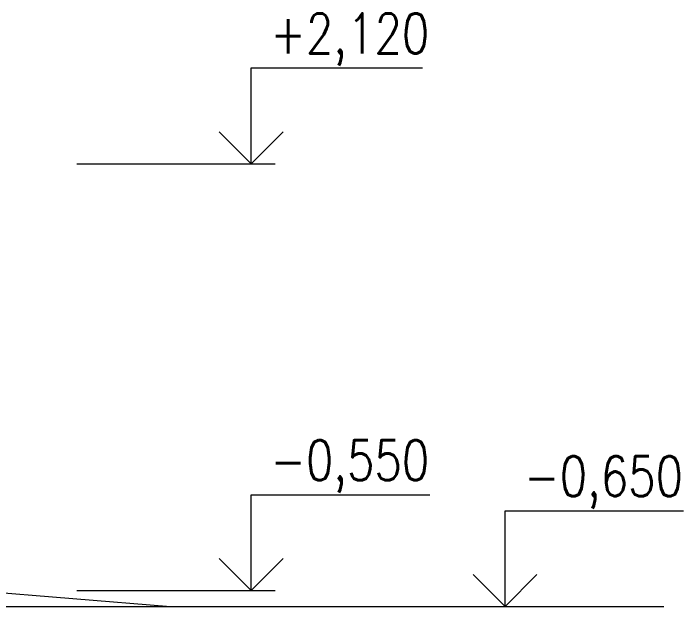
# Model space of a CAD drawing. Header units: millimetres. Extents: x 53645 to 137188, y 78097 to 135533.
# Drawn here: x 82038 to 86230, y 103030 to 106740 of the extents above; entities that cross this region are included whole.
import ezdxf

# ---------------------------------------------------------------- set-up
doc = ezdxf.new("R2010")
doc.units = ezdxf.units.MM
doc.layers.add('mark', color=174, linetype='Continuous', lineweight=15)
doc.layers.add('Wall2', color=5, linetype='Continuous', lineweight=5)
doc.styles.add('GOST 2.304', font='CS_Gost2304.shx', dxfattribs={"width": 0.8, "oblique": 15})

msp = doc.modelspace()

# ---------------------------------------------------------------- linework, layer by layer
at = {"layer": 'mark', "linetype": 'Continuous', "ltscale": 100}
for points in [[(83525.8, 105799.9), (83525.8, 106399.9)], [(83525.8, 106399.9), (84597.8, 106399.9)], [(83525.8, 105799.9), (83325.8, 105999.9)], [(83525.8, 105799.9), (83725.8, 105999.9)], [(82434.7, 105799.9), (83675.8, 105799.9)], [(83525.8, 103129.9), (83525.8, 103729.9)], [(83525.8, 103729.9), (84642.8, 103729.9)], [(85112.9, 103029.9), (85112.9, 103629.9)], [(85112.9, 103629.9), (86229.9, 103629.9)], [(83525.8, 103129.9), (83325.8, 103329.9)], [(83525.8, 103129.9), (83725.8, 103329.9)], [(85112.9, 103029.9), (84912.9, 103229.9)], [(85112.9, 103029.9), (85312.9, 103229.9)], [(82434.7, 103129.9), (83675.8, 103129.9)], [(84021.8, 103029.9), (85262.9, 103029.9)]]:
    msp.add_lwpolyline(points, dxfattribs=at)
at = {"layer": 'Wall2', "ltscale": 100}
msp.add_lwpolyline([(81796.9, 103029.9), (81796.9, 103129.9), (83021.3, 103029.9)], dxfattribs=at)
at = {"layer": 'Wall2', "lineweight": 20, "ltscale": 50}
msp.add_lwpolyline([(81896.9, 103029.9), (86107, 103029.9)], dxfattribs=at)

# ---------------------------------------------------------------- texts
at = {"layer": 'mark', "linetype": 'Continuous', "ltscale": 100, "char_height": 250, "attachment_point": 1, "style": 'GOST 2.304'}
for s, insert, width in [('\\Fsimplex.shx;\\W0.8000000000;\\Q0.2617993878;\\T1.0000000000;\\o\\l+2,120', (83644.5, 106739.9), 1215.72), ('\\Fsimplex.shx;\\W0.8000000000;\\Q0.2617993878;\\T1.0000000000;\\o\\l-0,550', (83644.5, 104069.9), 1253.816), ('\\Fsimplex.shx;\\W0.8000000000;\\Q0.2617993878;\\T1.0000000000;\\o\\l-0,650', (85231.6, 103969.9), 1253.816)]:
    msp.add_mtext(s, dxfattribs=dict(at, insert=insert, width=width))

doc.saveas('drawing.dxf')
